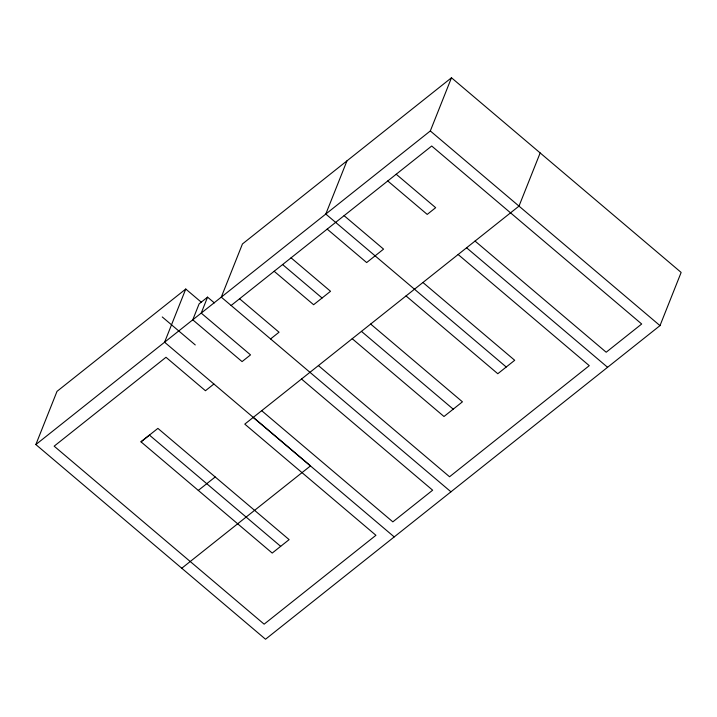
<?xml version="1.0" encoding="UTF-8"?>
<svg xmlns="http://www.w3.org/2000/svg" width="717" height="717" viewBox="0 0 717 717"><rect width="100%" height="100%" fill="white"/><g stroke="black" fill="none" stroke-linecap="round" stroke-linejoin="round"><path stroke-width="1.08" d="M450.948 491.817L221.275 297.143L242.445 243.959L451.486 77.768L681.15 272.442L659.99 325.626L265.523 639.232L35.85 444.549L57.01 391.365L185.757 289.041L201.477 302.359M185.757 289.041L164.587 342.215L310.497 465.898L181.768 568.24M207.563 297.143L201.217 313.096L250.52 354.888L242.068 361.601L192.765 319.818L199.111 303.865L207.563 297.143L214.365 302.906M346.965 160.868L325.796 214.042L506.247 367.005M35.859 444.558L430.317 130.951L451.486 77.768M540.161 152.936L519 206.12L244.784 424.123L375.932 535.294L264.134 624.166L54.151 446.171L165.986 357.281L205.447 390.729L213.899 384.007M231.125 305.487L431.706 146.017L641.688 324.003L606.188 352.226L475.039 241.064M140.98 441.824L157.892 428.381L289.121 539.623L272.218 553.067L140.98 441.824L149.441 435.102L280.67 546.345M270.587 338.935L279.038 332.222L239.577 298.765M198.304 490.41L215.217 476.975M430.317 130.951L659.99 325.626M396.205 174.24L435.667 207.688L427.215 214.41L387.754 180.962M466.588 247.786L607.577 367.292M458.136 254.508L589.275 365.67L449.55 476.76L318.411 365.589M344.097 215.674L383.559 249.122L366.656 262.565L327.185 229.108M422.931 282.498L514.698 360.284L497.795 373.727L406.028 295.933M370.671 324.048L462.438 401.834L443.993 416.505L352.217 338.711M291.066 257.833L330.528 291.281L313.616 304.725L274.154 271.277M282.606 264.555L322.076 298.003M361.449 331.379L453.216 409.165M301.507 379.033L432.647 490.195L392.835 521.851L261.687 410.689M162.257 316.959L195.266 344.94M253.235 417.411L394.225 536.916"/></g></svg>
